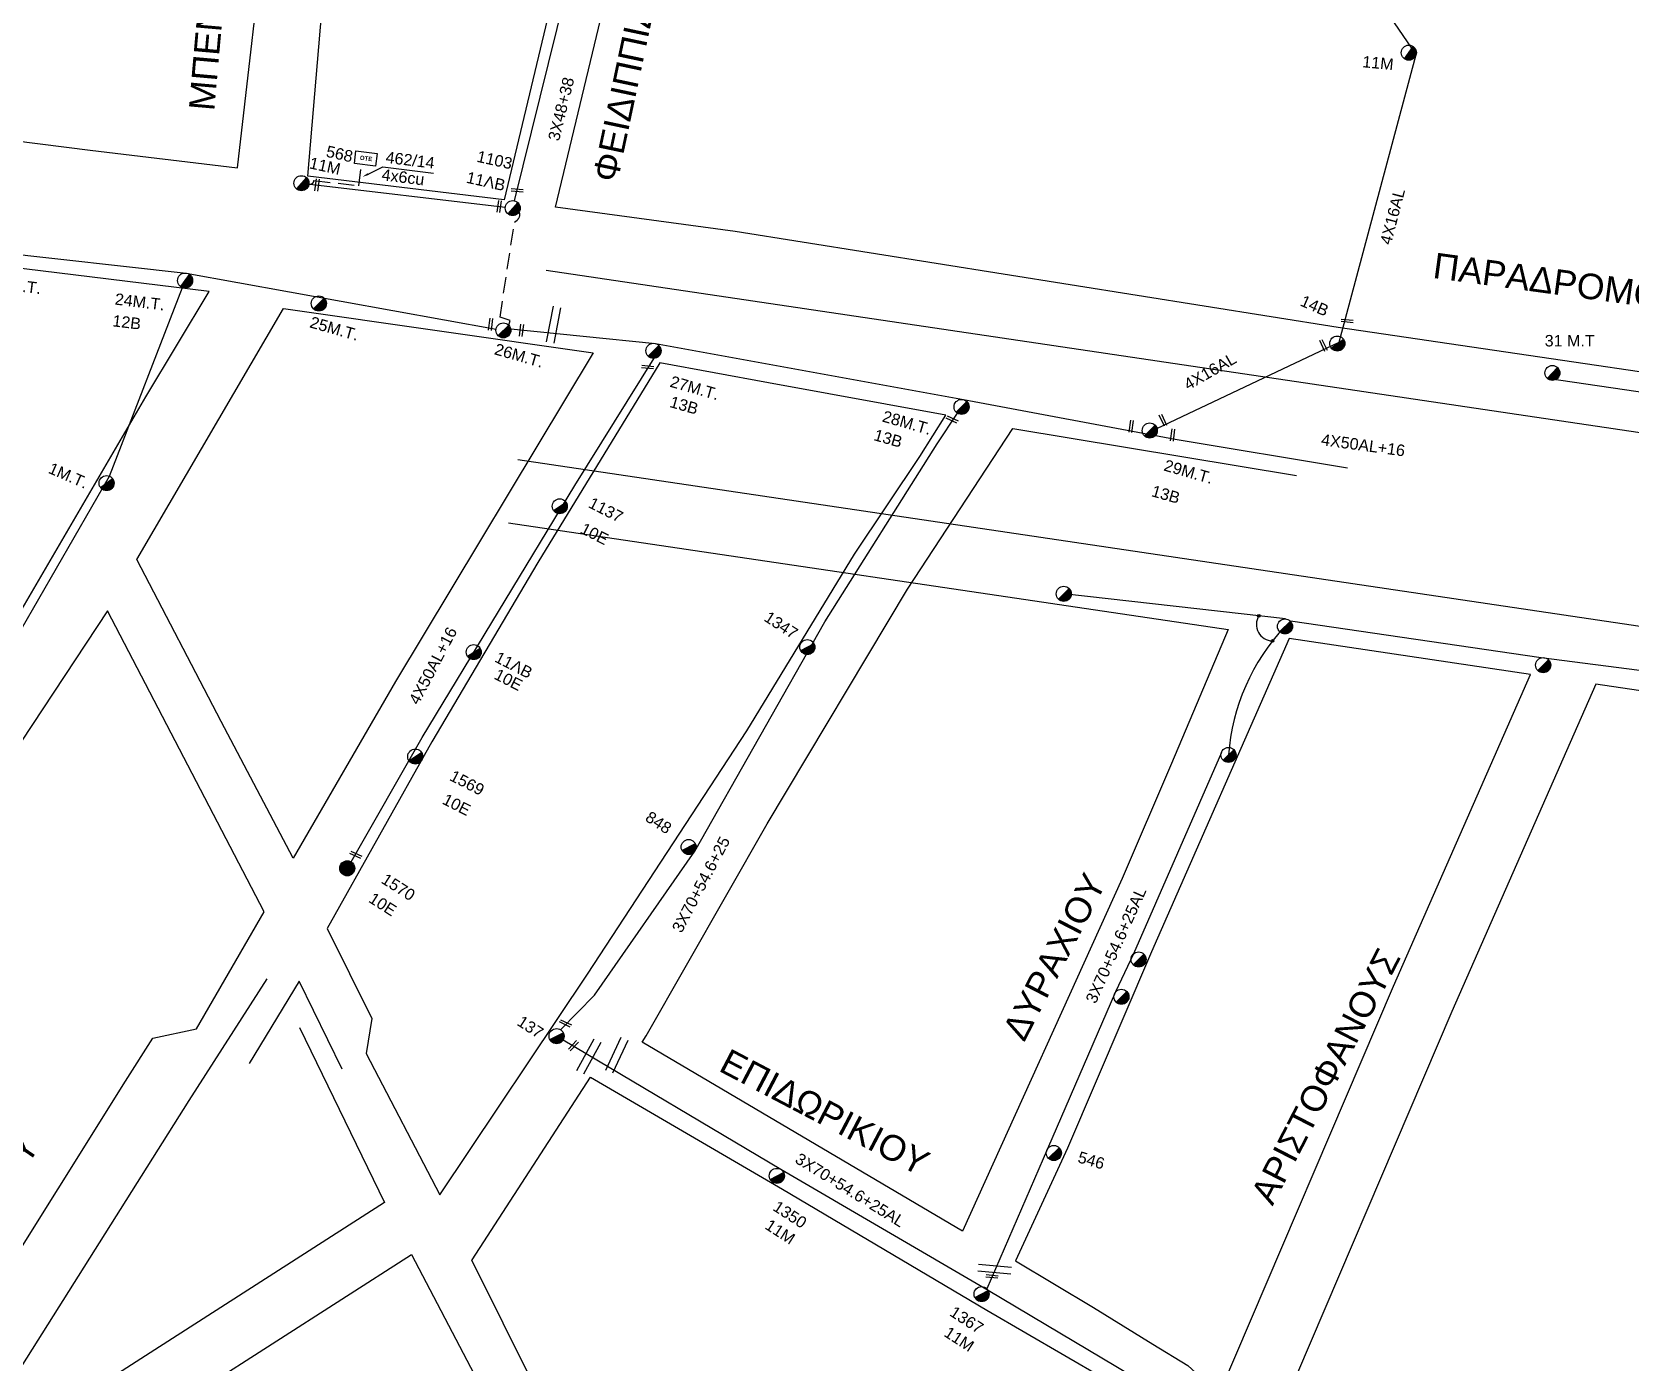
# Model space of a CAD drawing. Header units: millimetres. Extents: x 408 to 3042, y 742 to 1820.
# Drawn here: x 1595.9 to 1846.3, y 1200.7 to 1409.1 of the extents above; entities that cross this region are included whole.
import ezdxf
from ezdxf import colors
from ezdxf.entities.mleader import LeaderData, LeaderLine
from ezdxf.math import Vec2, Vec3

# ---------------------------------------------------------------- set-up
doc = ezdxf.new("R2010")
doc.units = ezdxf.units.MM
doc.linetypes.add('DASHED', pattern=[19.05, 12.7, -6.35])
for name, color, linetype in [('Pillar OTE', 7, 'Continuous'), ('Άγνωστα', 7, 'Continuous'), ('Επιγραφές - Σχήματα', 7, 'Continuous'), ('Μηχανική τομή', 7, 'Continuous'), ('Στύλος Ξύλινος', 7, 'Continuous'), ('Στύλος Ξύλινος @ 1', 7, 'Continuous'), ('Στύλος ΦΜ', 7, 'Continuous'), ('Στύλος ΦΜ @ 1', 7, 'Continuous'), ('Συνδέσεις', 7, 'Continuous'), ('Συνεστραμμένα ΧΤ   3x70+54.6+25 AL', 7, 'SYN_LINE'), ('Τομή', 7, 'Continuous'), ('Υπόβαθρο ΔΕΗ', 7, 'Continuous'), ('Υπόγεια καλώδια Παροχών ΧΤ   4x16AL', 7, 'DASHED'), ('Υπόγεια καλώδια Παροχών ΧΤ   4x50AL', 7, 'DASHED'), ('Υπόγεια καλώδια Παροχών ΧΤ   4x6', 7, 'DASHED')]:
    doc.layers.add(name, color=color, linetype=linetype)
doc.styles.add('arial', font='arial.ttf')
doc.styles.get("Standard").update_dxf_attribs({"font": 'arial.ttf'})
doc.linetypes.add('SYN_LINE', pattern='A,0.5,-0.0001,["/\\/\\/\\/",Standard,S=0.1,R=0,X=0,Y=-0.05],-0.25', length=0.7501)

# ---------------------------------------------------------------- blocks, each defined once
blk = doc.blocks.new('ΤΟΜΗ')
at = {"layer": 'Τομή', "ltscale": 40}
for p, q in [((-5.68, 0), (5.68, 0)), ((5.68, -2.33), (-5.68, -2.33))]:
    blk.add_line(p, q, dxfattribs=at)
blk = doc.blocks.new('ΜΗΧΑΝΙΚΗ ΤΟΜΗ')
at = {"layer": 'Μηχανική τομή', "ltscale": 40}
for p, q in [((-1.89, 0.78), (1.89, 0.78)), ((1.89, 0), (-1.89, 0))]:
    blk.add_line(p, q, dxfattribs=at)
blk = doc.blocks.new('ΥΠΑΡΧΩΝ ΤΣΙΜΕΝΤΕΝΙΟΣ ΣΤΥΛΟΣ')
at = {"layer": 'Στύλος ΦΜ'}
blk.add_hatch(color=7, dxfattribs=at).paths.add_polyline_path([(-1.29, -2.28, 0.574793), (2.62, 0, 0.268822), (1.3, 2.27)])
at = {"layer": 'Στύλος ΦΜ', "color": 7}
blk.add_line((-1.29, -2.28), (1.3, 2.27), dxfattribs=at)
blk.add_circle((0, 0), 2.62, dxfattribs=at)
at = {"layer": 'Στύλος ΦΜ', "flags": 4}
for tag, p in [('ΑΡΙΘΜΟΣ', (-4.68, 8.05)), ('ΤΥΠΟΣ', (-4.91, 3.03))]:
    blk.add_attdef(tag, p, '', height=4, dxfattribs=at)
blk = doc.blocks.new('ΥΠΑΡΧΩΝ ΞΥΛΙΝΟΣ ΣΤΥΛΟΣ')
at = {"layer": 'Στύλος Ξύλινος'}
h = blk.add_hatch(color=7, dxfattribs=at)
h.paths.add_polyline_path([(-2.62, 0, 0.270008), (-1.29, -2.28), (1.3, 2.27, 0.576266)])
h.paths.add_polyline_path([(-1.29, -2.28, 0.574793), (2.62, 0, 0.268822), (1.3, 2.27)])
at = {"layer": 'Στύλος Ξύλινος', "color": 7}
blk.add_line((-1.29, -2.28), (1.3, 2.27), dxfattribs=at)
blk.add_circle((0, 0), 2.62, dxfattribs=at)
at = {"layer": 'Στύλος Ξύλινος', "flags": 4}
for tag, p in [('ΑΡΙΘΜΟΣ', (-4.91, 8.6)), ('ΤΥΠΟΣ', (-4.85, 3.39))]:
    blk.add_attdef(tag, p, '', height=4, dxfattribs=at)
blk = doc.blocks.new('_ΣΥΝΔΕΣΗ')
at = {"layer": 'Συνδέσεις', "linetype": 'SYN_LINE', "ltscale": 40}
blk.add_hatch(color=256, dxfattribs=at).paths.add_polyline_path([(0.5, -0.01, 1), (-0.5, -0.01, 1)])
at = {"layer": 'Συνδέσεις'}
blk.add_circle((0, -0.01), 0.5, dxfattribs=at)
blk = doc.blocks.new('PILLAR ΟΤΕ')
at = {"layer": 'Pillar OTE', "ltscale": 40}
blk.add_lwpolyline([(-3.31, 2.02), (3.39, 2.02), (3.39, -1.99), (-3.31, -1.99)], close=True, dxfattribs=at)
at = {"layer": 'Pillar OTE', "insert": (-1.81, 0.71), "char_height": 1.3575, "width": 109.961, "attachment_point": 1}
blk.add_mtext('{\\fArial|b1|i0|c161|p34;OTE}', dxfattribs=at)

msp = doc.modelspace()

# ---------------------------------------------------------------- linework, layer by layer
at = {"layer": 'Άγνωστα', "color": 85}
for points in [[(1671.49, 1382.67), (1680.88, 1420.49), (1684.56, 1435.56)], [(1549.17, 1380.26), (1557.72, 1379.57), (1590.08, 1374.65), (1620.04, 1371.34), (1668.62, 1362.56)]]:
    msp.add_lwpolyline(points, dxfattribs=at)
at = {"layer": 'Άγνωστα', "color": 85, "linetype": 'DASHED', "ltscale": 0.2}
msp.add_lwpolyline([(1670.62, 1363.18), (1670.85, 1363.93), (1669.24, 1364.43), (1671.5, 1379.31), (1671.91, 1379.62, 0.351441), (1672.25, 1380.93, 46.040187)], format="xyb", dxfattribs=at)
at = {"layer": 'Άγνωστα', "color": 7}
msp.add_lwpolyline([(1503.24, 1174.37), (1515.99, 1194.46), (1528.91, 1214.79), (1544.49, 1239.66), (1560.45, 1256.12), (1560.45, 1256.12), (1581.01, 1291.54), (1594.19, 1315.51), (1608.06, 1339.51), (1619.47, 1369.07)], dxfattribs=at)
at = {"layer": 'Άγνωστα', "color": 173}
for points in [[(1670.92, 1362.61), (1693.61, 1360.29), (1741.89, 1351.51), (1775.01, 1345.29), (1802.04, 1340.82)], [(1645.93, 1279.07), (1657.06, 1298.55), (1680.97, 1338.08), (1693.4, 1357.99)]]:
    msp.add_lwpolyline(points, dxfattribs=at)
at = {"layer": 'Επιγραφές - Σχήματα', "color": 7, "ltscale": 20}
msp.add_arc((1790.33, 1316.27), 2.56, 147.8919, 269.0533, dxfattribs=at)
at = {"layer": 'Συνεστραμμένα ΧΤ   3x70+54.6+25 AL', "color": 30, "ltscale": 20}
msp.add_line((1792.32, 1317.16), (1757.58, 1321.08), dxfattribs=at)
at = {"layer": 'Συνεστραμμένα ΧΤ   3x70+54.6+25 AL', "color": 85, "linetype": 'SYN_LINE', "ltscale": 15}
msp.add_lwpolyline([(1638.12, 1385.41), (1670.06, 1381.65)], dxfattribs=at)
at = {"layer": 'Συνεστραμμένα ΧΤ   3x70+54.6+25 AL', "color": 6, "ltscale": 20}
msp.add_lwpolyline([(2001.67, 1332.14), (1964.82, 1336.27), (1920.25, 1342.32), (1877.87, 1348.27), (1833.35, 1354.82)], dxfattribs=at)
at = {"layer": 'Συνεστραμμένα ΧΤ   3x70+54.6+25 AL', "color": 173, "linetype": 'SYN_LINE', "ltscale": 20}
msp.add_lwpolyline([(1678.74, 1252.76), (1684.07, 1258.21), (1684.07, 1258.21), (1699.79, 1280.78), (1720.12, 1316.69), (1737.75, 1344.56), (1740.92, 1349.39)], dxfattribs=at)
at = {"layer": 'Συνεστραμμένα ΧΤ   3x70+54.6+25 AL', "color": 30, "ltscale": 20}
for points in [[(1935.02, 1294.41), (1883.46, 1304.5), (1832.39, 1311.04), (1793.09, 1316.81)], [(1782.28, 1296.25), (1768.52, 1264.69)], [(1765.71, 1258.72), (1755.05, 1234.14), (1745.53, 1212.2)]]:
    msp.add_lwpolyline(points, dxfattribs=at)
at = {"layer": 'Συνεστραμμένα ΧΤ   3x70+54.6+25 AL', "color": 30, "ltscale": 8}
msp.add_lwpolyline([(1768.52, 1264.69), (1765.71, 1258.72)], dxfattribs=at)
at = {"layer": 'Συνεστραμμένα ΧΤ   3x70+54.6+25 AL', "color": 2, "ltscale": 20}
msp.add_lwpolyline([(1772.56, 1195.96), (1745.75, 1211.91), (1713.22, 1230.9), (1679.11, 1251.17)], dxfattribs=at)
at = {"layer": 'Συνεστραμμένα ΧΤ   3x70+54.6+25 AL', "color": 30, "ltscale": 20}
msp.add_arc((1816.2, 1293.43), 32.9, 136.7317, 175.7997, dxfattribs=at)
at = {"layer": 'Υπόβαθρο ΔΕΗ', "ltscale": 20}
for p, q in [((1676.46, 1371.78), (2015.22, 1321.5)), ((1672.05, 1342.11), (2025.1, 1289.7)), ((1670.58, 1332.22), (1783.34, 1315.48))]:
    msp.add_line(p, q, dxfattribs=at)
at = {"layer": 'Υπόβαθρο ΔΕΗ'}
for points in [[(1886.51, 1350.17), (1800.6, 1362.82), (1706.1, 1377.86), (1706.1, 1377.86), (1677.93, 1381.67), (1687.93, 1423.26), (1689.4, 1428.68), (1730.08, 1421.44), (1731.48, 1429.38), (1692.18, 1436.8), (1699.79, 1467.2), (1703.15, 1479.48), (1746.14, 1473.51), (1772.28, 1461.21), (1821.4, 1457.63), (1867.4, 1454)], [(1487.37, 1152.07), (1537.54, 1232.35), (1559.98, 1259.04), (1559.98, 1259.04), (1581.9, 1297.41), (1613.74, 1351.95), (1623.69, 1368.47), (1578.84, 1373.92), (1548.22, 1377.87), (1523.29, 1339.45), (1497.14, 1296.98), (1470.69, 1254.23), (1464.55, 1243.82), (1464.55, 1243.82), (1440.83, 1215.03), (1455.77, 1194.85), (1485.77, 1243.39), (1493.09, 1238.49), (1461.14, 1186.96), (1487.37, 1152.07)], [(1636.84, 1279.65), (1625.55, 1301.1), (1612.33, 1326.45), (1635.3, 1365.8), (1683.83, 1358.86), (1652.87, 1307.36), (1636.84, 1279.65)], [(1739.11, 1349.09), (1711.32, 1354.13), (1694.29, 1357.25), (1675.18, 1325.98), (1658.55, 1297.88), (1642.17, 1268.64), (1649.15, 1254.54), (1648.28, 1249.08), (1659.81, 1226.92), (1682.93, 1261.51), (1682.93, 1261.51), (1707.92, 1299.6), (1724.81, 1327.31), (1735.03, 1342.6), (1739.11, 1349.09)], [(1783.34, 1315.48), (1774.46, 1294.48), (1766.71, 1276.46), (1741.73, 1221.23), (1691.49, 1250.82), (1691.49, 1250.82), (1692.12, 1251.85), (1711.09, 1285.03), (1733.11, 1321.8), (1749.61, 1346.99), (1794.04, 1339.6)], [(1637.81, 1253.12), (1651.14, 1225.7), (1651.14, 1225.7), (1614.42, 1202.15), (1582.78, 1181.83), (1620.54, 1241.68), (1632.73, 1260.74)], [(1644.51, 1246.62), (1637.79, 1260.4), (1629.91, 1247.52)], [(1622.64, 1196.6), (1655.36, 1217.56), (1665.2, 1198.84), (1670.03, 1188.16), (1682.12, 1165.21), (1684.01, 1161.14), (1649.2, 1144.44), (1628.48, 1184.52), (1622.59, 1196.06), (1622.64, 1196.6)]]:
    msp.add_lwpolyline(points, dxfattribs=at)
for points in [[(1579.07, 1447.41), (1575.26, 1432.48), (1564.56, 1395.72), (1605.02, 1390.62), (1628.08, 1387.85), (1632.86, 1429.12), (1633.96, 1438.7)], [(1639.13, 1386.52), (1641.55, 1414.84), (1643.72, 1437.08), (1681.19, 1430.09), (1669.89, 1382.83)], [(1781.92, 1195.7), (1809.22, 1259.6), (1830.7, 1308.45), (1792.88, 1314.06), (1792.88, 1314.06), (1771.3, 1265.01), (1758.16, 1234.25), (1750.03, 1216.59), (1762.25, 1209.25), (1771.53, 1203.51), (1777.04, 1200.16)]]:
    msp.add_lwpolyline(points, close=True, dxfattribs=at)
for points in [[(1526.7, 1191.77), (1542.52, 1182.65, -0.039673), (1562.72, 1168.77), (1578.84, 1194.1), (1610.57, 1244.72), (1614.86, 1251.46), (1621.7, 1252.94), (1632.29, 1271.26), (1607.72, 1318.43), (1607.72, 1318.43), (1565.45, 1254.39), (1565.45, 1254.39), (1540.86, 1214.3), (1526.7, 1191.77)], [(1664.86, 1216.73), (1683.42, 1245.36), (1713.51, 1227.81), (1745.53, 1208.83), (1763.87, 1198.2), (1770.15, 1194.22), (1767.28, 1184.02), (1761.77, 1183.65), (1749.09, 1181.69, 0.046749), (1691.2, 1163.74), (1674.66, 1196.97), (1664.84, 1216.7), (1664.86, 1216.73)]]:
    msp.add_lwpolyline(points, format="xyb", dxfattribs=at)
msp.add_lwpolyline([(1924.84, 1294.48), (1840.96, 1306.93), (1818.39, 1255.62), (1789.61, 1188.25, 0.004858), (1791.55, 1186.44, 0.139973), (1797.22, 1183.61), (1830.36, 1177.84), (1883.8, 1169.6), (1897.85, 1211.93), (1921.46, 1283.39)], format="xyb", close=True, dxfattribs=at)
at = {"layer": 'Υπόγεια καλώδια Παροχών ΧΤ   4x16AL', "color": 173, "linetype": 'Continuous', "ltscale": 0.2}
for points in [[(1800.74, 1360.52), (1812.78, 1405.57), (1792.88, 1434.74)], [(1772.17, 1347.01), (1800.74, 1360.52)]]:
    msp.add_lwpolyline(points, dxfattribs=at)
at = {"layer": 'Υπόγεια καλώδια Παροχών ΧΤ   4x6', "color": 85, "linetype": 'DASHED', "ltscale": 0.2}
msp.add_lwpolyline([(1639.29, 1385.28, 0.471497), (1640.09, 1385.85), (1647.14, 1385.02), (1647.54, 1388.31)], format="xyb", dxfattribs=at)

# ---------------------------------------------------------------- block references
at = {"layer": 'Pillar OTE', "xscale": 0.5, "yscale": 0.5, "zscale": 0.5, "rotation": 353}
msp.add_blockref('PILLAR ΟΤΕ', (1648.19, 1389.3), dxfattribs=at)
at = {"layer": 'Μηχανική τομή'}
for p, xscale, yscale, zscale, rotation in [((1640.76, 1385.1), 0.4999999999999998, 0.4999999999999998, 0.4999999999999998, 82.3499852176871), ((1669.29, 1381.74), 0.4999999999999998, 0.4999999999999998, 0.4999999999999998, 82.3499852176871), ((1671.95, 1384.5), 0.4999999999999999, 0.4999999999999999, 0.4999999999999999, 174.8667646448354), ((1667.96, 1363.3), 0.4999999999999998, 0.4999999999999998, 0.4999999999999998, 82.3499852176871), ((1672.78, 1362.36), 0.4999999999999998, 0.4999999999999998, 0.4999999999999998, 82.3499852176871), ((1802.01, 1364.03), 0.4999999999999999, 0.4999999999999999, 0.4999999999999999, 174.8667646448354), ((1798.44, 1360.09), 0.4999999999999999, 0.4999999999999999, 0.4999999999999999, 115.6643036791566), ((1692.41, 1356.8), 0.4999999999999999, 0.4999999999999999, 0.4999999999999999, 174.8667646448354), ((1740.15, 1348.57), 0.4999999999999999, 0.4999999999999999, 0.4999999999999999, 154.7466754952611), ((1768.34, 1347.28), 0.4999999999999998, 0.4999999999999998, 0.4999999999999998, 82.3499852176871), ((1773.28, 1348.38), 0.4999999999999998, 0.4999999999999998, 0.4999999999999998, 115.6643036791566), ((1774.82, 1345.95), 0.4999999999999998, 0.4999999999999998, 0.4999999999999998, 82.3499852176871), ((1646.73, 1280.37), 0.4999999999999999, 0.4999999999999999, 0.4999999999999999, 154.7466754952611), ((1679.57, 1253.95), 0.4999999999999999, 0.4999999999999999, 0.4999999999999999, 154.7466754952611), ((1680.88, 1250.16), 0.4999999999999998, 0.4999999999999998, 0.4999999999999998, 46.82597828740595), ((1746.79, 1215.81), 1.368666165609189, 1.368666165609189, 1.368666165609189, 174.8667646448354), ((1746.34, 1214.33), 0.4999999999999999, 0.4999999999999999, 0.4999999999999999, 174.8667646448354)]:
    msp.add_blockref('ΜΗΧΑΝΙΚΗ ΤΟΜΗ', p, dxfattribs=dict(at, xscale=xscale, yscale=yscale, zscale=zscale, rotation=rotation))
at = {"layer": 'Στύλος Ξύλινος @ 1', "ltscale": 40}
ref = msp.add_blockref('ΥΠΑΡΧΩΝ ΞΥΛΙΝΟΣ ΣΤΥΛΟΣ', (1645.3, 1278.08), dxfattribs=dict(at, xscale=0.4499999999998181, yscale=0.4499999999998181, zscale=0.4499999999998181, rotation=327.5043419694981))
ref.add_attrib('ΤΥΠΟΣ', '1570', (1650.47, 1275.89), dxfattribs={"layer": 'Στύλος Ξύλινος', "height": 1.8, "rotation": 327.5043, "flags": 4})
ref.add_attrib('ΑΡΙΘΜΟΣ', '10E', (1648.5, 1272.89), dxfattribs={"layer": 'Στύλος Ξύλινος', "height": 1.8, "rotation": 327.5043, "flags": 4})
at = {"layer": 'Στύλος ΦΜ @ 1', "ltscale": 40}
ref = msp.add_blockref('ΥΠΑΡΧΩΝ ΤΣΙΜΕΝΤΕΝΙΟΣ ΣΤΥΛΟΣ', (1811.65, 1405.87), dxfattribs=dict(at, xscale=0.4499999999998182, yscale=0.4499999999998182, zscale=0.4499999999998182, rotation=354.4856639345225))
ref.add_attrib('ΤΥΠΟΣ', '11M', (1804.3, 1403.6), dxfattribs={"layer": 'Στύλος ΦΜ', "height": 1.8, "rotation": 354.4857, "flags": 4})
ref = msp.add_blockref('ΥΠΑΡΧΩΝ ΤΣΙΜΕΝΤΕΝΙΟΣ ΣΤΥΛΟΣ', (1638.12, 1385.42), dxfattribs=dict(at, xscale=0.4499999999998181, yscale=0.4499999999998181, zscale=0.4499999999998181, rotation=347.4962981754869))
ref.add_attrib('ΤΥΠΟΣ', '568', (1641.86, 1389.59), dxfattribs={"layer": 'Στύλος ΦΜ', "height": 1.8, "rotation": 347.4963, "flags": 4})
ref.add_attrib('ΑΡΙΘΜΟΣ', '11Μ', (1639.24, 1387.77), dxfattribs={"layer": 'Στύλος ΦΜ', "height": 1.8, "rotation": 347.4963, "flags": 4})
ref = msp.add_blockref('ΥΠΑΡΧΩΝ ΤΣΙΜΕΝΤΕΝΙΟΣ ΣΤΥΛΟΣ', (1671.23, 1381.52), dxfattribs=dict(at, xscale=0.4499999999998181, yscale=0.4499999999998181, zscale=0.4499999999998181, rotation=347.4962981754869))
ref.add_attrib('ΤΥΠΟΣ', '1103', (1665.48, 1388.8), dxfattribs={"layer": 'Στύλος ΦΜ', "height": 1.8, "rotation": 347.4963, "flags": 4})
ref.add_attrib('ΑΡΙΘΜΟΣ', '11ΛΒ', (1663.84, 1385.51), dxfattribs={"layer": 'Στύλος ΦΜ', "height": 1.8, "rotation": 347.4963, "flags": 4})
ref = msp.add_blockref('ΥΠΑΡΧΩΝ ΤΣΙΜΕΝΤΕΝΙΟΣ ΣΤΥΛΟΣ', (1589.9, 1373.49), dxfattribs=dict(at, xscale=0.4499999999998181, yscale=0.4499999999998181, zscale=0.4499999999998181, rotation=353.0946649352802))
ref.add_attrib('ΤΥΠΟΣ', '23M.T.', (1589.44, 1368.98), dxfattribs={"layer": 'Στύλος ΦΜ', "height": 1.8, "rotation": 353.0947, "flags": 4})
ref.add_attrib('ΑΡΙΘΜΟΣ', '13B', (1587.33, 1365.39), dxfattribs={"layer": 'Στύλος ΦΜ', "height": 1.8, "rotation": 353.0947, "flags": 4})
ref = msp.add_blockref('ΥΠΑΡΧΩΝ ΤΣΙΜΕΝΤΕΝΙΟΣ ΣΤΥΛΟΣ', (1619.9, 1370.17), dxfattribs=dict(at, xscale=0.4499999999998181, yscale=0.4499999999998181, zscale=0.4499999999998181, rotation=353.0946649352802))
ref.add_attrib('ΤΥΠΟΣ', '24M.T.', (1608.81, 1366.41), dxfattribs={"layer": 'Στύλος ΦΜ', "height": 1.8, "rotation": 353.0947, "flags": 4})
ref.add_attrib('ΑΡΙΘΜΟΣ', '12B', (1608.43, 1363.01), dxfattribs={"layer": 'Στύλος ΦΜ', "height": 1.8, "rotation": 353.0947, "flags": 4})
ref = msp.add_blockref('ΥΠΑΡΧΩΝ ΤΣΙΜΕΝΤΕΝΙΟΣ ΣΤΥΛΟΣ', (1640.85, 1366.58), dxfattribs=dict(at, xscale=0.4499999999998181, yscale=0.4499999999998181, zscale=0.4499999999998181, rotation=344.0298852113409))
ref.add_attrib('ΤΥΠΟΣ', '25M.T.', (1639.29, 1362.86), dxfattribs={"layer": 'Στύλος ΦΜ', "height": 1.8, "rotation": 344.0299, "flags": 4})
ref = msp.add_blockref('ΥΠΑΡΧΩΝ ΤΣΙΜΕΝΤΕΝΙΟΣ ΣΤΥΛΟΣ', (1800.44, 1360.3), dxfattribs=dict(at, xscale=0.4499999999998184, yscale=0.4499999999998184, zscale=0.4499999999998184, rotation=336.3445122847057))
ref.add_attrib('ΤΥΠΟΣ', '14B', (1794.48, 1366.3), dxfattribs={"layer": 'Στύλος ΦΜ', "height": 1.8, "rotation": 336.3445, "flags": 4})
ref = msp.add_blockref('ΥΠΑΡΧΩΝ ΤΣΙΜΕΝΤΕΝΙΟΣ ΣΤΥΛΟΣ', (1669.77, 1362.36), dxfattribs=dict(at, xscale=0.4499999999998181, yscale=0.4499999999998181, zscale=0.4499999999998181, rotation=344.0298852113409))
ref.add_attrib('ΤΥΠΟΣ', '26M.T.', (1668.22, 1358.64), dxfattribs={"layer": 'Στύλος ΦΜ', "height": 1.8, "rotation": 344.0299, "flags": 4})
ref = msp.add_blockref('ΥΠΑΡΧΩΝ ΤΣΙΜΕΝΤΕΝΙΟΣ ΣΤΥΛΟΣ', (1693.29, 1359.16), dxfattribs=dict(at, xscale=0.4499999999998181, yscale=0.4499999999998181, zscale=0.4499999999998181, rotation=344.0298852113409))
ref.add_attrib('ΤΥΠΟΣ', '27M.T.', (1695.74, 1353.56), dxfattribs={"layer": 'Στύλος ΦΜ', "height": 1.8, "rotation": 344.0299, "flags": 4})
ref.add_attrib('ΑΡΙΘΜΟΣ', '13B', (1695.7, 1350.38), dxfattribs={"layer": 'Στύλος ΦΜ', "height": 1.8, "rotation": 344.0299, "flags": 4})
ref = msp.add_blockref('ΥΠΑΡΧΩΝ ΤΣΙΜΕΝΤΕΝΙΟΣ ΣΤΥΛΟΣ', (1834.14, 1355.69), dxfattribs=dict(at, xscale=0.449999999999818, yscale=0.449999999999818, zscale=0.449999999999818, rotation=347.0989131665042))
ref.add_attrib('ΑΡΙΘΜΟΣ', '31 M.T', (1832.94, 1359.84), dxfattribs={"layer": 'Στύλος ΦΜ', "height": 1.8, "flags": 4})
ref = msp.add_blockref('ΥΠΑΡΧΩΝ ΤΣΙΜΕΝΤΕΝΙΟΣ ΣΤΥΛΟΣ', (1741.56, 1350.37), dxfattribs=dict(at, xscale=0.4499999999998181, yscale=0.4499999999998181, zscale=0.4499999999998181, rotation=344.0298852113409))
ref.add_attrib('ΤΥΠΟΣ', '28M.T.', (1729, 1348.11), dxfattribs={"layer": 'Στύλος ΦΜ', "height": 1.8, "rotation": 344.0299, "flags": 4})
ref.add_attrib('ΑΡΙΘΜΟΣ', '13B', (1727.67, 1345.19), dxfattribs={"layer": 'Στύλος ΦΜ', "height": 1.8, "rotation": 344.0299, "flags": 4})
ref = msp.add_blockref('ΥΠΑΡΧΩΝ ΤΣΙΜΕΝΤΕΝΙΟΣ ΣΤΥΛΟΣ', (1771.05, 1346.67), dxfattribs=dict(at, xscale=0.4499999999998181, yscale=0.4499999999998181, zscale=0.4499999999998181, rotation=344.0298852113409))
ref.add_attrib('ΤΥΠΟΣ', '29M.T.', (1773.13, 1340.43), dxfattribs={"layer": 'Στύλος ΦΜ', "height": 1.8, "rotation": 344.0299, "flags": 4})
ref.add_attrib('ΑΡΙΘΜΟΣ', '13B', (1771.18, 1336.41), dxfattribs={"layer": 'Στύλος ΦΜ', "height": 1.8, "rotation": 344.0299, "flags": 4})
ref = msp.add_blockref('ΥΠΑΡΧΩΝ ΤΣΙΜΕΝΤΕΝΙΟΣ ΣΤΥΛΟΣ', (1607.59, 1338.43), dxfattribs=dict(at, xscale=0.4499999999998181, yscale=0.4499999999998181, zscale=0.4499999999998181, rotation=336.4283407336766))
ref.add_attrib('ΤΥΠΟΣ', '1M.T.', (1598.31, 1340.08), dxfattribs={"layer": 'Στύλος ΦΜ', "height": 1.8, "rotation": 336.4283, "flags": 4})
ref = msp.add_blockref('ΥΠΑΡΧΩΝ ΤΣΙΜΕΝΤΕΝΙΟΣ ΣΤΥΛΟΣ', (1678.6, 1334.8), dxfattribs=dict(at, xscale=0.4499999999998181, yscale=0.4499999999998181, zscale=0.4499999999998181, rotation=332.9758944287976))
ref.add_attrib('ΤΥΠΟΣ', '1137', (1682.94, 1334.71), dxfattribs={"layer": 'Στύλος ΦΜ', "height": 1.8, "rotation": 332.9759, "flags": 4})
ref.add_attrib('ΑΡΙΘΜΟΣ', '10E', (1681.66, 1330.7), dxfattribs={"layer": 'Στύλος ΦΜ', "height": 1.8, "rotation": 332.9759, "flags": 4})
for p, xscale, yscale, zscale, rotation in [((1757.58, 1321.08), 0.4499999999998181, 0.4499999999998181, 0.4499999999998181, 344.0298852113409), ((1792.24, 1315.98), 0.4499999999998181, 0.4499999999998181, 0.4499999999998181, 344.0298852113409), ((1832.7, 1309.91), 0.4499999999998181, 0.4499999999998181, 0.4499999999998181, 344.0298852113409), ((1783.39, 1295.84), 0.4499999999998181, 0.4499999999998181, 0.4499999999998181, 344.0298852113409), ((1769.3, 1263.8), 0.449999999999818, 0.449999999999818, 0.449999999999818, 343.7602438650066), ((1766.61, 1257.95), 0.449999999999818, 0.449999999999818, 0.449999999999818, 343.7602438650066)]:
    msp.add_blockref('ΥΠΑΡΧΩΝ ΤΣΙΜΕΝΤΕΝΙΟΣ ΣΤΥΛΟΣ', p, dxfattribs=dict(at, xscale=xscale, yscale=yscale, zscale=zscale, rotation=rotation))
ref = msp.add_blockref('ΥΠΑΡΧΩΝ ΤΣΙΜΕΝΤΕΝΙΟΣ ΣΤΥΛΟΣ', (1717.4, 1312.74), dxfattribs=dict(at, xscale=0.449999999999818, yscale=0.449999999999818, zscale=0.449999999999818, rotation=327.0088960156261))
ref.add_attrib('ΤΥΠΟΣ', '1347', (1710.46, 1316.96), dxfattribs={"layer": 'Στύλος ΦΜ', "height": 1.8, "rotation": 327.0089, "flags": 4})
ref = msp.add_blockref('ΥΠΑΡΧΩΝ ΤΣΙΜΕΝΤΕΝΙΟΣ ΣΤΥΛΟΣ', (1665.12, 1311.95), dxfattribs=dict(at, xscale=0.4499999999998181, yscale=0.4499999999998181, zscale=0.4499999999998181, rotation=332.9758944287976))
ref.add_attrib('ΤΥΠΟΣ', '11ΛΒ', (1668.24, 1310.53), dxfattribs={"layer": 'Στύλος ΦΜ', "height": 1.8, "rotation": 332.9759, "flags": 4})
ref.add_attrib('ΑΡΙΘΜΟΣ', '10E', (1668.17, 1307.84), dxfattribs={"layer": 'Στύλος ΦΜ', "height": 1.8, "rotation": 332.9759, "flags": 4})
ref = msp.add_blockref('ΥΠΑΡΧΩΝ ΤΣΙΜΕΝΤΕΝΙΟΣ ΣΤΥΛΟΣ', (1655.96, 1295.59), dxfattribs=dict(at, xscale=0.4499999999998181, yscale=0.4499999999998181, zscale=0.4499999999998181, rotation=332.9758944287976))
ref.add_attrib('ΤΥΠΟΣ', '1569', (1661.19, 1291.95), dxfattribs={"layer": 'Στύλος ΦΜ', "height": 1.8, "rotation": 332.9759, "flags": 4})
ref.add_attrib('ΑΡΙΘΜΟΣ', '10E', (1660.05, 1288.27), dxfattribs={"layer": 'Στύλος ΦΜ', "height": 1.8, "rotation": 332.9759, "flags": 4})
ref = msp.add_blockref('ΥΠΑΡΧΩΝ ΤΣΙΜΕΝΤΕΝΙΟΣ ΣΤΥΛΟΣ', (1698.8, 1281.42), dxfattribs=dict(at, xscale=0.449999999999818, yscale=0.449999999999818, zscale=0.449999999999818, rotation=327.0088960156261))
ref.add_attrib('ΤΥΠΟΣ', '848', (1691.85, 1285.64), dxfattribs={"layer": 'Στύλος ΦΜ', "height": 1.8, "rotation": 327.0089, "flags": 4})
ref = msp.add_blockref('ΥΠΑΡΧΩΝ ΤΣΙΜΕΝΤΕΝΙΟΣ ΣΤΥΛΟΣ', (1678.1, 1251.78), dxfattribs=dict(at, xscale=0.449999999999818, yscale=0.449999999999818, zscale=0.449999999999818, rotation=327.0088960156261))
ref.add_attrib('ΤΥΠΟΣ', '137', (1671.76, 1253.61), dxfattribs={"layer": 'Στύλος ΦΜ', "height": 1.8, "rotation": 327.0089, "flags": 4})
ref = msp.add_blockref('ΥΠΑΡΧΩΝ ΤΣΙΜΕΝΤΕΝΙΟΣ ΣΤΥΛΟΣ', (1756.02, 1233.47), dxfattribs=dict(at, xscale=0.449999999999818, yscale=0.449999999999818, zscale=0.449999999999818, rotation=343.7602438650066))
ref.add_attrib('ΤΥΠΟΣ', '546', (1759.63, 1232.05), dxfattribs={"layer": 'Στύλος ΦΜ', "height": 1.8, "rotation": 343.7602, "flags": 4})
ref = msp.add_blockref('ΥΠΑΡΧΩΝ ΤΣΙΜΕΝΤΕΝΙΟΣ ΣΤΥΛΟΣ', (1712.62, 1229.89), dxfattribs=dict(at, xscale=0.449999999999818, yscale=0.449999999999818, zscale=0.449999999999818, rotation=327.0088960156261))
ref.add_attrib('ΤΥΠΟΣ', '1350', (1711.84, 1224.61), dxfattribs={"layer": 'Στύλος ΦΜ', "height": 1.8, "rotation": 327.0089, "flags": 4})
ref.add_attrib('ΑΡΙΘΜΟΣ', '11M', (1710.61, 1221.71), dxfattribs={"layer": 'Στύλος ΦΜ', "height": 1.8, "rotation": 327.0089, "flags": 4})
ref = msp.add_blockref('ΥΠΑΡΧΩΝ ΤΣΙΜΕΝΤΕΝΙΟΣ ΣΤΥΛΟΣ', (1744.7, 1211.37), dxfattribs=dict(at, xscale=0.449999999999818, yscale=0.449999999999818, zscale=0.449999999999818, rotation=327.0088960156261))
ref.add_attrib('ΤΥΠΟΣ', '1367', (1739.54, 1208.1), dxfattribs={"layer": 'Στύλος ΦΜ', "height": 1.8, "rotation": 327.0089, "flags": 4})
ref.add_attrib('ΑΡΙΘΜΟΣ', '11M', (1738.65, 1204.89), dxfattribs={"layer": 'Στύλος ΦΜ', "height": 1.8, "rotation": 327.0089, "flags": 4})
at = {"layer": 'Συνδέσεις', "xscale": 0.4, "yscale": 0.4, "zscale": 0.25}
for p in [(1788.16, 1317.63), (1790.29, 1313.71)]:
    msp.add_blockref('_ΣΥΝΔΕΣΗ', p, dxfattribs=at)
at = {"layer": 'Τομή'}
for p, xscale, yscale, zscale, rotation in [((1677.06, 1363.34), 0.4999999999999991, 0.4999999999999991, 0.4999999999999991, 79.07722941207928), ((1682.65, 1248.88), 0.499999999999999, 0.499999999999999, 0.499999999999999, 61.21319276692455), ((1687.02, 1249.04), 0.499999999999999, 0.499999999999999, 0.499999999999999, 64.5204694412238)]:
    msp.add_blockref('ΤΟΜΗ', p, dxfattribs=dict(at, xscale=xscale, yscale=yscale, zscale=zscale, rotation=rotation))

# ---------------------------------------------------------------- texts
at = {"ltscale": 40, "char_height": 4, "attachment_point": 1, "style": 'arial'}
for s, insert, width, rotation in [('MΠENAKH', (1620.47, 1397), 94.4586, 84.9699), ('ΦEIΔIΠΠIΔOY', (1683.69, 1386.19), 94.4586, 78.0417), ('ΠΑΡΑΔΡΟΜΟΣ ΑΤΤΙΚΗΣ ΟΔΟΥ', (1815.8, 1374.56), 98.3138, 352.2936), ('ΔΥΡΑΧΙΟΥ', (1747.83, 1252.6), 94.4586, 62.6874), ('ΑΡΙΣΤΟΦΑΝΟΥΣ', (1786.73, 1226.92), 94.4586, 62.6874), ('ΕΠΙΔΩΡΙΚΙΟΥ', (1705.18, 1249.97), 61.4656, 332.3193), ('ΑΧΕΛΩΟΥ', (1578.57, 1214.4), 94.4586, 55.4765)]:
    msp.add_mtext(s, dxfattribs=dict(at, insert=insert, width=width, rotation=rotation))
at = {"layer": 'Άγνωστα', "ltscale": 40, "char_height": 1.8, "width": 34.5395, "attachment_point": 1, "style": 'arial'}
for s, insert, rotation in [('3X48+38', (1676.73, 1392.34), 76.2057), ('4X50AL+16', (1798.07, 1346.17), 352.2491), ('4X50AL+16', (1654.85, 1304.4), 62.2872), ('3X70+54.6+25', (1696.09, 1268.66), 62.2872), ('3X70+54.6+25AL', (1760.93, 1257.48), 65.8444)]:
    msp.add_mtext(s, dxfattribs=dict(at, insert=insert, rotation=rotation))
at = {"layer": 'Συνεστραμμένα ΧΤ   3x70+54.6+25 AL', "ltscale": 20, "insert": (1716.26, 1233.6), "char_height": 1.8, "width": 34.5395, "attachment_point": 1, "rotation": 328.2071, "style": 'arial'}
msp.add_mtext('3X70+54.6+25AL', dxfattribs=at)
at = {"layer": 'Υπόγεια καλώδια Παροχών ΧΤ   4x16AL', "ltscale": 0.2, "char_height": 1.8, "width": 34.5395, "attachment_point": 1, "style": 'arial'}
for insert, rotation in [((1807.09, 1376.11), 75.4147), ((1776.17, 1354.49), 29.9379)]:
    msp.add_mtext('4X16AL', dxfattribs=dict(at, insert=insert, rotation=rotation))
at = {"layer": 'Υπόγεια καλώδια Παροχών ΧΤ   4x50AL', "color": 7, "ltscale": 0.2, "char_height": 1.8, "attachment_point": 1, "rotation": 353}
for s, insert in [('462/14', (1651.46, 1390.41)), ('4x6cu', (1650.83, 1387.68))]:
    msp.add_mtext_dynamic_manual_height_columns(s, width=1.8, gutter_width=12.5, heights=[0.118], dxfattribs=dict(at, insert=insert))

# ---------------------------------------------------------------- leaders
at = {"layer": 'Υπόβαθρο ΔΕΗ'}
ml = msp.add_multileader_mtext('Standard', dxfattribs=at)
ml.set_content('', color=256)
ml.set_leader_properties()
ml.build(insert=Vec2(0, 0))
ml.multileader.update_dxf_attribs({"arrow_head_size": 1})
ctx = ml.context
ctx.base_point, ctx.arrow_head_size, ctx.plane_origin, ctx.plane_x_axis, ctx.plane_y_axis = Vec3(1658.84, 1386.99), 1, Vec3(1647.69, 1386.42), Vec3(0.992546, -0.121869), Vec3(0.121869, 0.992546)
notes = []
notes.append((ctx, [(0, (1, 1, 0), (1650.9, 1387.97), (0.992546, -0.121869), 8, [(0, [(1647.69, 1386.42)], 0, [])])]))
ctx.mtext.insert, ctx.mtext.text_direction, ctx.mtext.rotation, ctx.mtext.flow_direction = Vec3(1661.07, 1388.73), Vec3(0.992546, -0.121869), 6.161012, 5
for ctx, leaders in notes:
    for number, flags, end, landing, length, lines in leaders:
        leader = LeaderData()
        leader.index, (leader.has_last_leader_line, leader.has_dogleg_vector, leader.attachment_direction) = number, flags
        leader.last_leader_point, leader.dogleg_vector, leader.dogleg_length = Vec3(end), Vec3(landing), length
        for number, points, colour, breaks in lines:
            line = LeaderLine()
            line.index, line.vertices, line.color, line.breaks = number, Vec3.list(points), colors.encode_raw_color(colour), breaks
            leader.lines.append(line)
        ctx.leaders.append(leader)

doc.saveas('drawing.dxf')
